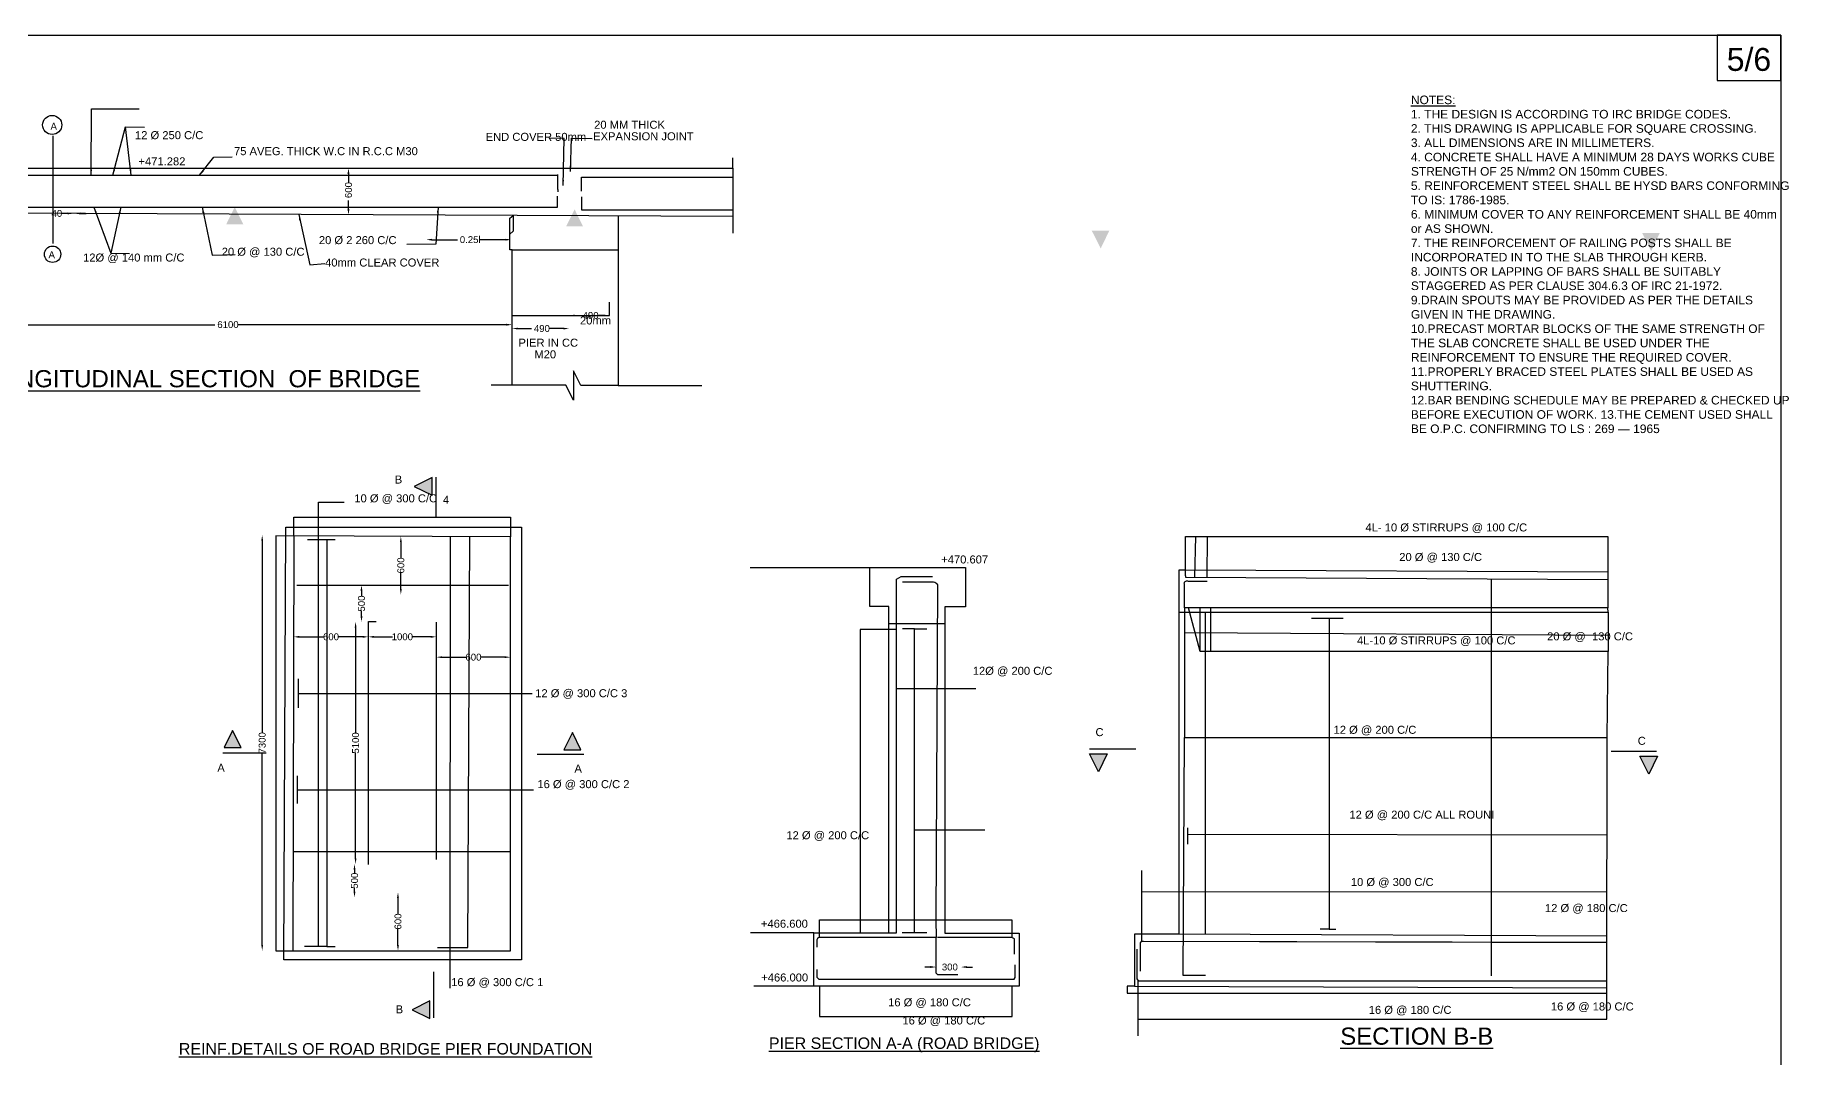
# Model space of a CAD drawing. Header units: millimetres. Extents: x 5124 to 10952890, y 2311 to 37152457.
# Drawn here: x 10937547 to 10952890, y 37143515 to 37152457 of the extents above; entities that cross this region are included whole.
import ezdxf

# ---------------------------------------------------------------- set-up
doc = ezdxf.new("R2010")
doc.units = ezdxf.units.MM
doc.header["$MEASUREMENT"] = 0
doc.layers.add('DIMENSION', color=7, linetype='Continuous')
doc.layers.add('DRAWING', color=7, linetype='Continuous')
doc.styles.get("Standard").update_dxf_attribs({"font": 'arial.ttf', "height": 60})
doc.dimstyles.get("Standard").update_dxf_attribs({"dimtxt": 60, "dimasz": 50, "dimexe": 0.18, "dimexo": 0.0625, "dimgap": 0.09, "dimtad": 0, "dimdec": 0, "dimzin": 0, "dimdsep": 46, "dimtxsty": 'Standard', "dimcen": 0.09, "dimse1": 1, "dimse2": 1, "dimadec": 0, "dimazin": 0, "dimtfac": 1, "dimtdec": 0, "dimtofl": 0, "dimtmove": 0, "dimatfit": 3, "dimfxl": 0, "dimtolj": 1, "dimtzin": 0, "dimarcsym": 0})

# ---------------------------------------------------------------- blocks, each defined once
blk = doc.blocks.new('*D68')
at = {"layer": 'Defpoints', "color": 0, "transparency": 16777216}
for p in [(10945430, 37144306), (10945647, 37144309), (10945647, 37144306)]:
    blk.add_point(p, dxfattribs=at)
at = {"layer": 'DRAWING', "color": 0, "lineweight": -2, "transparency": 16777216}
for p, q in [((10945380, 37144309), (10945330, 37144309)), ((10945697, 37144309), (10945747, 37144309))]:
    blk.add_line(p, q, dxfattribs=at)
at = {"layer": 'DRAWING', "color": 0, "transparency": 16777216}
for points in [[(10945380, 37144318), (10945380, 37144301), (10945430, 37144309)], [(10945697, 37144318), (10945697, 37144301), (10945647, 37144309)]]:
    blk.add_solid(points, dxfattribs=at)
at = {"layer": 'DRAWING', "color": 0, "transparency": 16777216, "insert": (10945538, 37144309), "char_height": 60, "attachment_point": 5}
blk.add_mtext('\\A1; 300', dxfattribs=at)
blk = doc.blocks.new('*D84')
at = {"layer": 'Defpoints', "color": 0, "transparency": 16777216}
for p in [(10936726, 37150034), (10941720, 37150005), (10941720, 37149925)]:
    blk.add_point(p, dxfattribs=at)
at = {"layer": 'DRAWING', "color": 0, "lineweight": -2, "transparency": 16777216}
for p, q in [((10936776, 37149925), (10939120, 37149925)), ((10941670, 37149925), (10939326, 37149925))]:
    blk.add_line(p, q, dxfattribs=at)
at = {"layer": 'DRAWING', "color": 0, "transparency": 16777216}
for points in [[(10936776, 37149933), (10936776, 37149916), (10936726, 37149925)], [(10941670, 37149933), (10941670, 37149916), (10941720, 37149925)]]:
    blk.add_solid(points, dxfattribs=at)
at = {"layer": 'DRAWING', "color": 0, "transparency": 16777216, "insert": (10939223, 37149925), "char_height": 60, "attachment_point": 5}
blk.add_mtext('\\A1; 6100', dxfattribs=at)
blk = doc.blocks.new('*D85')
at = {"layer": 'Defpoints', "color": 0, "transparency": 16777216}
for p in [(10941720, 37150005), (10942218, 37150005), (10942218, 37149891)]:
    blk.add_point(p, dxfattribs=at)
at = {"layer": 'DRAWING', "color": 0, "lineweight": -2, "transparency": 16777216}
for p, q in [((10941770, 37149891), (10941889, 37149891)), ((10942168, 37149891), (10942048, 37149891))]:
    blk.add_line(p, q, dxfattribs=at)
at = {"layer": 'DRAWING', "color": 0, "transparency": 16777216}
for points in [[(10941770, 37149899), (10941770, 37149883), (10941720, 37149891)], [(10942168, 37149899), (10942168, 37149883), (10942218, 37149891)]]:
    blk.add_solid(points, dxfattribs=at)
at = {"layer": 'DRAWING', "color": 0, "transparency": 16777216, "insert": (10941969, 37149891), "char_height": 60, "attachment_point": 5}
blk.add_mtext('\\A1; 490', dxfattribs=at)
blk = doc.blocks.new('*D86')
at = {"layer": 'Defpoints', "color": 0, "transparency": 16777216}
for p in [(10942218, 37150005), (10942572, 37150005), (10942572, 37150005)]:
    blk.add_point(p, dxfattribs=at)
at = {"layer": 'DRAWING', "color": 0, "lineweight": -2, "transparency": 16777216}
for p, q in [((10942268, 37150005), (10942315, 37150005)), ((10942522, 37150005), (10942474, 37150005))]:
    blk.add_line(p, q, dxfattribs=at)
at = {"layer": 'DRAWING', "color": 0, "transparency": 16777216}
for points in [[(10942268, 37150013), (10942268, 37149997), (10942218, 37150005)], [(10942522, 37150013), (10942522, 37149997), (10942572, 37150005)]]:
    blk.add_solid(points, dxfattribs=at)
at = {"layer": 'DRAWING', "color": 0, "transparency": 16777216, "insert": (10942395, 37150005), "char_height": 60, "attachment_point": 5}
blk.add_mtext('\\A1; 490', dxfattribs=at)
blk = doc.blocks.new('*D87')
at = {"layer": 'Defpoints', "color": 0, "transparency": 16777216}
for p in [(10940969, 37150748), (10941714, 37150729), (10941714, 37150668)]:
    blk.add_point(p, dxfattribs=at)
at = {"layer": 'DRAWING', "color": 0, "lineweight": -2, "transparency": 16777216}
for p, q in [((10941019, 37150668), (10941242, 37150668)), ((10941664, 37150668), (10941441, 37150668))]:
    blk.add_line(p, q, dxfattribs=at)
at = {"layer": 'DRAWING', "color": 0, "transparency": 16777216}
for points in [[(10941019, 37150676), (10941019, 37150660), (10940969, 37150668)], [(10941664, 37150676), (10941664, 37150660), (10941714, 37150668)]]:
    blk.add_solid(points, dxfattribs=at)
at = {"layer": 'DRAWING', "color": 0, "transparency": 16777216, "insert": (10941342, 37150668), "char_height": 60, "attachment_point": 5}
blk.add_mtext('\\A1; 0.25l', dxfattribs=at)
blk = doc.blocks.new('*D88')
at = {"layer": 'Defpoints', "color": 0, "transparency": 16777216}
for p in [(10940229, 37151293), (10940289, 37151293), (10940189, 37150886)]:
    blk.add_point(p, dxfattribs=at)
at = {"layer": 'DRAWING', "color": 0, "lineweight": -2, "transparency": 16777216}
for p, q in [((10940289, 37151243), (10940289, 37151169)), ((10940289, 37150936), (10940289, 37151010))]:
    blk.add_line(p, q, dxfattribs=at)
at = {"layer": 'DRAWING', "color": 0, "transparency": 16777216}
for points in [[(10940280, 37151243), (10940297, 37151243), (10940289, 37151293)], [(10940280, 37150936), (10940297, 37150936), (10940289, 37150886)]]:
    blk.add_solid(points, dxfattribs=at)
at = {"layer": 'DRAWING', "color": 0, "transparency": 16777216, "insert": (10940289, 37151090), "char_height": 60, "attachment_point": 5, "rotation": 90}
blk.add_mtext('\\A1; 600', dxfattribs=at)
blk = doc.blocks.new('*D90')
at = {"layer": 'Defpoints', "color": 0, "transparency": 16777216}
for p in [(10937882, 37150952), (10937882, 37150897), (10937893, 37150897)]:
    blk.add_point(p, dxfattribs=at)
at = {"layer": 'DRAWING', "color": 0, "lineweight": -2, "transparency": 16777216}
for p, q in [((10937832, 37150897), (10937782, 37150897)), ((10937943, 37150897), (10937993, 37150897))]:
    blk.add_line(p, q, dxfattribs=at)
at = {"layer": 'DRAWING', "color": 0, "transparency": 16777216}
for points in [[(10937832, 37150906), (10937832, 37150889), (10937882, 37150897)], [(10937943, 37150906), (10937943, 37150889), (10937893, 37150897)]]:
    blk.add_solid(points, dxfattribs=at)
at = {"layer": 'DRAWING', "color": 0, "transparency": 16777216, "insert": (10937726, 37150897), "char_height": 60, "attachment_point": 5}
blk.add_mtext('\\A1; 40', dxfattribs=at)
blk = doc.blocks.new('*D91')
at = {"layer": 'Defpoints', "color": 0, "transparency": 16777216}
for p in [(10939809, 37147196), (10939809, 37147196), (10940463, 37147194)]:
    blk.add_point(p, dxfattribs=at)
at = {"layer": 'DIMENSION', "color": 0, "lineweight": -2, "transparency": 16777216}
for p, q in [((10939859, 37147196), (10940070, 37147196)), ((10940413, 37147196), (10940203, 37147196))]:
    blk.add_line(p, q, dxfattribs=at)
at = {"layer": 'DIMENSION', "color": 0, "transparency": 16777216}
for points in [[(10939859, 37147204), (10939859, 37147187), (10939809, 37147196)], [(10940413, 37147204), (10940413, 37147187), (10940463, 37147196)]]:
    blk.add_solid(points, dxfattribs=at)
at = {"layer": 'DIMENSION', "color": 0, "transparency": 16777216, "insert": (10940136, 37147196), "char_height": 60, "attachment_point": 5}
blk.add_mtext('\\A1;600', dxfattribs=at)
blk = doc.blocks.new('*D92')
at = {"layer": 'Defpoints', "color": 0, "transparency": 16777216}
for p in [(10940463, 37147196), (10941057, 37147196), (10941057, 37147196)]:
    blk.add_point(p, dxfattribs=at)
at = {"layer": 'DIMENSION', "color": 0, "lineweight": -2, "transparency": 16777216}
for p, q in [((10940513, 37147196), (10940673, 37147196)), ((10941007, 37147196), (10940847, 37147196))]:
    blk.add_line(p, q, dxfattribs=at)
at = {"layer": 'DIMENSION', "color": 0, "transparency": 16777216}
for points in [[(10940513, 37147204), (10940513, 37147187), (10940463, 37147196)], [(10941007, 37147204), (10941007, 37147187), (10941057, 37147196)]]:
    blk.add_solid(points, dxfattribs=at)
at = {"layer": 'DIMENSION', "color": 0, "transparency": 16777216, "insert": (10940760, 37147196), "char_height": 60, "attachment_point": 5}
blk.add_mtext('\\A1;1000', dxfattribs=at)
blk = doc.blocks.new('*D93')
at = {"layer": 'Defpoints', "color": 0, "transparency": 16777216}
for p in [(10940403, 37147647), (10940406, 37147647), (10940406, 37147327)]:
    blk.add_point(p, dxfattribs=at)
at = {"layer": 'DIMENSION', "color": 0, "lineweight": -2, "transparency": 16777216}
for p, q in [((10940403, 37147597), (10940403, 37147554)), ((10940403, 37147377), (10940403, 37147421))]:
    blk.add_line(p, q, dxfattribs=at)
at = {"layer": 'DIMENSION', "color": 0, "transparency": 16777216}
for points in [[(10940394, 37147597), (10940411, 37147597), (10940403, 37147647)], [(10940394, 37147377), (10940411, 37147377), (10940403, 37147327)]]:
    blk.add_solid(points, dxfattribs=at)
at = {"layer": 'DIMENSION', "color": 0, "transparency": 16777216, "insert": (10940403, 37147487), "char_height": 60, "attachment_point": 5, "rotation": 90}
blk.add_mtext('\\A1;500', dxfattribs=at)
blk = doc.blocks.new('*D94')
at = {"layer": 'Defpoints', "color": 0, "transparency": 16777216}
for p in [(10940406, 37147327), (10940351, 37145209), (10940358, 37145209)]:
    blk.add_point(p, dxfattribs=at)
at = {"layer": 'DIMENSION', "color": 0, "lineweight": -2, "transparency": 16777216}
for p, q in [((10940351, 37147277), (10940351, 37146358)), ((10940351, 37145259), (10940351, 37146178))]:
    blk.add_line(p, q, dxfattribs=at)
at = {"layer": 'DIMENSION', "color": 0, "transparency": 16777216}
for points in [[(10940343, 37147277), (10940359, 37147277), (10940351, 37147327)], [(10940343, 37145259), (10940359, 37145259), (10940351, 37145209)]]:
    blk.add_solid(points, dxfattribs=at)
at = {"layer": 'DIMENSION', "color": 0, "transparency": 16777216, "insert": (10940351, 37146268), "char_height": 60, "attachment_point": 5, "rotation": 90}
blk.add_mtext('\\A1;5100', dxfattribs=at)
blk = doc.blocks.new('*D95')
at = {"layer": 'Defpoints', "color": 0, "transparency": 16777216}
for p in [(10940351, 37145209), (10940342, 37144919), (10940342, 37144919)]:
    blk.add_point(p, dxfattribs=at)
at = {"layer": 'DIMENSION', "color": 0, "lineweight": -2, "transparency": 16777216}
for p, q in [((10940342, 37145159), (10940342, 37145130)), ((10940342, 37144969), (10940342, 37144998))]:
    blk.add_line(p, q, dxfattribs=at)
at = {"layer": 'DIMENSION', "color": 0, "transparency": 16777216}
for points in [[(10940333, 37145159), (10940350, 37145159), (10940342, 37145209)], [(10940333, 37144969), (10940350, 37144969), (10940342, 37144919)]]:
    blk.add_solid(points, dxfattribs=at)
at = {"layer": 'DIMENSION', "color": 0, "transparency": 16777216, "insert": (10940342, 37145064), "char_height": 60, "attachment_point": 5, "rotation": 90}
blk.add_mtext('\\A1;500', dxfattribs=at)
blk = doc.blocks.new('*D96')
at = {"layer": 'Defpoints', "color": 0, "transparency": 16777216}
for p in [(10940747, 37144962), (10940722, 37144452), (10940747, 37144452)]:
    blk.add_point(p, dxfattribs=at)
at = {"layer": 'DIMENSION', "color": 0, "lineweight": -2, "transparency": 16777216}
for p, q in [((10940722, 37144912), (10940722, 37144773)), ((10940722, 37144502), (10940722, 37144641))]:
    blk.add_line(p, q, dxfattribs=at)
at = {"layer": 'DIMENSION', "color": 0, "transparency": 16777216}
for points in [[(10940713, 37144912), (10940730, 37144912), (10940722, 37144962)], [(10940713, 37144502), (10940730, 37144502), (10940722, 37144452)]]:
    blk.add_solid(points, dxfattribs=at)
at = {"layer": 'DIMENSION', "color": 0, "transparency": 16777216, "insert": (10940722, 37144707), "char_height": 60, "attachment_point": 5, "rotation": 90}
blk.add_mtext('\\A1;600', dxfattribs=at)
blk = doc.blocks.new('*D97')
at = {"layer": 'Defpoints', "color": 0, "transparency": 16777216}
for p in [(10941057, 37147018), (10941706, 37147018), (10941706, 37147018)]:
    blk.add_point(p, dxfattribs=at)
at = {"layer": 'DIMENSION', "color": 0, "lineweight": -2, "transparency": 16777216}
for p, q in [((10941107, 37147018), (10941315, 37147018)), ((10941656, 37147018), (10941448, 37147018))]:
    blk.add_line(p, q, dxfattribs=at)
at = {"layer": 'DIMENSION', "color": 0, "transparency": 16777216}
for points in [[(10941107, 37147026), (10941107, 37147010), (10941057, 37147018)], [(10941656, 37147026), (10941656, 37147010), (10941706, 37147018)]]:
    blk.add_solid(points, dxfattribs=at)
at = {"layer": 'DIMENSION', "color": 0, "transparency": 16777216, "insert": (10941382, 37147018), "char_height": 60, "attachment_point": 5}
blk.add_mtext('\\A1;600', dxfattribs=at)
blk = doc.blocks.new('*D98')
at = {"layer": 'Defpoints', "color": 0, "transparency": 16777216}
for p in [(10940747, 37148075), (10940747, 37148075), (10940745, 37147565)]:
    blk.add_point(p, dxfattribs=at)
at = {"layer": 'DIMENSION', "color": 0, "lineweight": -2, "transparency": 16777216}
for p, q in [((10940747, 37148025), (10940747, 37147886)), ((10940747, 37147615), (10940747, 37147753))]:
    blk.add_line(p, q, dxfattribs=at)
at = {"layer": 'DIMENSION', "color": 0, "transparency": 16777216}
for points in [[(10940739, 37148025), (10940755, 37148025), (10940747, 37148075)], [(10940739, 37147615), (10940755, 37147615), (10940747, 37147565)]]:
    blk.add_solid(points, dxfattribs=at)
at = {"layer": 'DIMENSION', "color": 0, "transparency": 16777216, "insert": (10940747, 37147820), "char_height": 60, "attachment_point": 5, "rotation": 90}
blk.add_mtext('\\A1;600', dxfattribs=at)
blk = doc.blocks.new('*D99')
at = {"layer": 'Defpoints', "color": 0, "transparency": 16777216}
for p in [(10939534, 37148086), (10939597, 37148086), (10939562, 37144452)]:
    blk.add_point(p, dxfattribs=at)
at = {"layer": 'DIMENSION', "color": 0, "lineweight": -2, "transparency": 16777216}
for p, q in [((10939534, 37148036), (10939534, 37146358)), ((10939534, 37144502), (10939534, 37146179))]:
    blk.add_line(p, q, dxfattribs=at)
at = {"layer": 'DIMENSION', "color": 0, "transparency": 16777216}
for points in [[(10939526, 37148036), (10939542, 37148036), (10939534, 37148086)], [(10939526, 37144502), (10939542, 37144502), (10939534, 37144452)]]:
    blk.add_solid(points, dxfattribs=at)
at = {"layer": 'DIMENSION', "color": 0, "transparency": 16777216, "insert": (10939534, 37146269), "char_height": 60, "attachment_point": 5, "rotation": 90}
blk.add_mtext('\\A1;7300', dxfattribs=at)

msp = doc.modelspace()

# ---------------------------------------------------------------- hatches: boundary and pattern name
at = {"layer": 'DIMENSION'}
h = msp.add_hatch(color=0, dxfattribs=at)
h.dxf.hatch_style = 1
h.paths.add_polyline_path([(10951760, 37150725.9), (10951605.5, 37150725.9), (10951684.4, 37150569.4)])
h.paths.add_polyline_path([(10946944.9, 37150747.8), (10946790.3, 37150747.8), (10946869.3, 37150591.3)])
h.paths.add_polyline_path([(10942266.8, 37150933.3), (10942192.1, 37150783.6), (10942341.3, 37150783.6)])
h.paths.add_polyline_path([(10939294.1, 37150951.5), (10939219.4, 37150801.8), (10939368.6, 37150801.8)])
h.paths.add_polyline_path([(10941021, 37148587.5), (10940864, 37148509.7), (10941021, 37148433.9)])
h = msp.add_hatch(color=0, dxfattribs=at)
h.dxf.hatch_style = 1
h.paths.add_polyline_path([(10951740.6, 37146151.7), (10951586, 37146151.7), (10951665, 37145995.2)])
h.paths.add_polyline_path([(10946925.4, 37146173.6), (10946770.9, 37146173.6), (10946849.9, 37146017.1)])
h.paths.add_polyline_path([(10942247.3, 37146359), (10942172.7, 37146209.3), (10942321.9, 37146209.3)])
h.paths.add_polyline_path([(10939274.6, 37146377.3), (10939200, 37146227.6), (10939349.2, 37146227.6)])
h.paths.add_polyline_path([(10941001.6, 37144013.2), (10940844.6, 37143935.4), (10941001.6, 37143859.6)])

# ---------------------------------------------------------------- linework, layer by layer
at = {"layer": 'DIMENSION', "color": 0}
for p, q in [((10944848.4, 37147462.1), (10944848.4, 37147801.2)), ((10945015.8, 37147462.1), (10944848.4, 37147462.1)), ((10945015.8, 37144607.4), (10945015.8, 37147462.1)), ((10945505.9, 37147310.7), (10945015.8, 37147310.7)), ((10945081.7, 37147259.6), (10944765, 37147259.6)), ((10944765, 37147259.6), (10944765, 37144607.4)), ((10945240.3, 37147264.5), (10945135.9, 37147264.5)), ((10945240.3, 37144612.1), (10945240.3, 37147264.5)), ((10945240.3, 37147264.5), (10945348.4, 37147264.5)), ((10945081.7, 37146744.7), (10945776.5, 37146744.7)), ((10945240.3, 37145509.6), (10945855.1, 37145509.6)), ((10944409.8, 37144567.2), (10944409.8, 37144722.1)), ((10944409.8, 37144722.1), (10944772.1, 37144722.1)), ((10944772.1, 37144722.1), (10945081.7, 37144722.1)), ((10945081.7, 37144722.1), (10946093, 37144722.1)), ((10946093, 37144722.1), (10946093, 37144567.3)), ((10944386.7, 37144536.3), (10944386.7, 37144481.6)), ((10945429.7, 37144567.2), (10945088.2, 37144567.2)), ((10945133.5, 37144612.1), (10945347.2, 37144612.1)), ((10945429.7, 37144255.7), (10945429.7, 37144567.2)), ((10946093, 37144567.3), (10945440.4, 37144567.3)), ((10946116.4, 37144554.8), (10946093, 37144567.3)), ((10946115.6, 37144543.6), (10946116.4, 37144554.8)), ((10946115.6, 37144422.9), (10946115.6, 37144543.6)), ((10944385.3, 37144286.3), (10944385.3, 37144221.2)), ((10944385.3, 37144221.2), (10944404.4, 37144202.1)), ((10945443.9, 37144240.3), (10945429.7, 37144255.7)), ((10945619.3, 37144240.3), (10945443.9, 37144240.3)), ((10946111.2, 37144202.1), (10946121, 37144216.5)), ((10946121, 37144216.5), (10946121, 37144329.8)), ((10944360.8, 37144143), (10943835.5, 37144143)), ((10944404.4, 37144202.1), (10944612.7, 37144202.1)), ((10944408.1, 37144143), (10944408.1, 37143877.2)), ((10944612.7, 37144202.1), (10946111.2, 37144202.1)), ((10946094.3, 37144143), (10945124.1, 37144143)), ((10946094.3, 37143877.2), (10946094.3, 37144143)), ((10944408.1, 37143877.2), (10946094.3, 37143877.2))]:
    msp.add_line(p, q, dxfattribs=at)
for points in [[(10952818.9, 37134941.3), (10927069.7, 37134941.3), (10927069.7, 37152456.5), (10952818.9, 37152456.5)], [(10952818.9, 37152455.8), (10952261.8, 37152455.8), (10952261.8, 37152058.6), (10952818.9, 37152058.6)]]:
    msp.add_lwpolyline(points, close=True, dxfattribs=at)
for points in [[(10937703.1, 37151575.3), (10937703.1, 37150634.3)], [(10936726.3, 37149429.5), (10936726.3, 37150903), (10936209.5, 37150903), (10936209.5, 37151293.3), (10937217, 37151293.3), (10943651.7, 37151293.3), (10943651.7, 37151384.3)], [(10943651.7, 37151293.3), (10943651.7, 37151202.8), (10943651.7, 37150927.1), (10942329.2, 37150927.1), (10942329.2, 37151042.5)], [(10936365.2, 37151084.5), (10936365.2, 37151231.3), (10937808.5, 37151231.3), (10938967.8, 37151231.3), (10940225.5, 37151231.3), (10942119.2, 37151231.3)], [(10942119.2, 37151106.1), (10942119.2, 37151214.7), (10942119.2, 37151238.8)], [(10942328.2, 37151091), (10942328.2, 37151213.5), (10943651.7, 37151213.5)], [(10936358, 37150952.4), (10942117.4, 37150952.4), (10942117.4, 37151049.5)], [(10942119.2, 37151106.1), (10942119.2, 37151087)], [(10943651.7, 37150869.7), (10936726.3, 37150903)], [(10941720, 37150578.2), (10941699.1, 37150578.2), (10941699.1, 37150854.7), (10941729.9, 37150878.9), (10941729.9, 37150742.1), (10941699.1, 37150716.4)], [(10942649.3, 37150874.5), (10942649.3, 37149393.2), (10943378.7, 37149393.2)], [(10943651.7, 37150927.1), (10943651.7, 37150725.9)], [(10941720, 37150004.9), (10941720, 37150578.2), (10942649.3, 37150578.2)], [(10941720, 37149396.6), (10941720, 37150004.9), (10942217.5, 37150004.9), (10942572.1, 37150004.9), (10942572.1, 37150123.1)], [(10942649.3, 37149393.2), (10942322.6, 37149393.2), (10942258.6, 37149521.6), (10942258.6, 37149265.8), (10942189.8, 37149396.6), (10941537, 37149396.6)], [(10941021, 37148433.9), (10941021, 37148587.5), (10940864, 37148509.7), (10941021, 37148433.9)], [(10941051.9, 37148592.7), (10941051.9, 37148242.9)], [(10940026.4, 37144488.7), (10940026.4, 37148374), (10940251.9, 37148374)], [(10939811.9, 37148079.2), (10939811.9, 37148242.9), (10941706.3, 37148242.9), (10941705.5, 37148070.2)], [(10939652, 37148080), (10939652, 37144451.5), (10941706.3, 37144451.5), (10941706.3, 37148070.2), (10939652, 37148080)], [(10939739.9, 37148155.5), (10941801.1, 37148155.5), (10941801.1, 37144370.8), (10939722.6, 37144370.8), (10939739.9, 37148155.5)], [(10939811.9, 37148079.2), (10939800.9, 37144451.5)], [(10940098.5, 37148047.4), (10940098.5, 37144488.7), (10939904.4, 37144488.7)], [(10939931.7, 37148047.4), (10940173.3, 37148047.4)], [(10941067.7, 37144480.1), (10941333.8, 37144480.1), (10941350.9, 37148071.9)], [(10941179.4, 37144125.4), (10941182.7, 37148072.7)], [(10947692.9, 37147717.4), (10947701.3, 37148071.9)], [(10947799.8, 37148071.9), (10947797.8, 37147716.8)], [(10943801.6, 37147801.2), (10945685.9, 37147801.2), (10945685.9, 37147459.4), (10945505.9, 37147459.4), (10945505.9, 37144606.6), (10946154.5, 37144606.6), (10946154.5, 37144143), (10944360.8, 37144143), (10944360.8, 37144607.4), (10943804.7, 37144607.4)], [(10951306.4, 37147761.4), (10947612, 37147778.7), (10947553.6, 37147778.7), (10947553.6, 37147412.1), (10951309.5, 37147412.1), (10951306.4, 37147450.9)], [(10939837.3, 37147647.5), (10941689.8, 37147647.5)], [(10944360.8, 37144607.4), (10945081.7, 37144607.4), (10945081.7, 37146589.4), (10945081.7, 37147700.5), (10945122.7, 37147724.1), (10945398.3, 37147724.1)], [(10947612, 37147728.2), (10947612, 37147717.8), (10951306.4, 37147697)], [(10947635, 37147683.7), (10947801.8, 37147683.7)], [(10950283.8, 37147702.8), (10950283.8, 37144231.4)], [(10947602.1, 37147450.9), (10947602.1, 37146317.3), (10948860.5, 37146317.3), (10950270.6, 37146317.3), (10951300.5, 37146317.3), (10951309.5, 37147068.9)], [(10947740.2, 37147068.9), (10947636.6, 37147450.9)], [(10951309.5, 37147412.1), (10951309.5, 37147068.9), (10947740.2, 37147068.9), (10947740.2, 37147450.9)], [(10947830.7, 37147450.9), (10947830.7, 37147068.9)], [(10940463, 37145205.5), (10940463, 37147331.3), (10940529.6, 37147331.3)], [(10941057.2, 37147324.6), (10941057.2, 37145250.1)], [(10947553.6, 37147412.1), (10947553.6, 37144597.7), (10947163.9, 37144597.7), (10947163.9, 37144142), (10947101.6, 37144142), (10947101.6, 37144080.7), (10951297.9, 37144080.7), (10951297.9, 37144127.1), (10951297.9, 37144184.8), (10951300.5, 37146317.3)], [(10947786.7, 37144596.6), (10947786.7, 37147412.1)], [(10948711.8, 37147360.1), (10948990.4, 37147360.1)], [(10948867.5, 37147360.1), (10948867.5, 37144638.9), (10948925.2, 37144638.9)], [(10951309.5, 37147206.5), (10947602.1, 37147231.8)], [(10939847.4, 37146827.3), (10939847.4, 37146575.7)], [(10939847.4, 37146701.5), (10941896.7, 37146701.5)], [(10939200, 37146227.6), (10939349.2, 37146227.6), (10939274.6, 37146377.3), (10939200, 37146227.6)], [(10942172.7, 37146209.3), (10942321.9, 37146209.3), (10942247.3, 37146359), (10942172.7, 37146209.3)], [(10946771, 37146215.6), (10947177.4, 37146215.6)], [(10947785.3, 37144235), (10947591.6, 37144235), (10947602.1, 37146317.3)], [(10939188.7, 37146181.8), (10939570.2, 37146181.8)], [(10941938.4, 37146169.6), (10942347.5, 37146169.6)], [(10946770.9, 37146173.6), (10946925.4, 37146173.6), (10946849.9, 37146017.1), (10946770.9, 37146173.6)], [(10951333.4, 37146196.3), (10951732, 37146196.3)], [(10951586, 37146151.7), (10951740.6, 37146151.7), (10951665, 37145995.2), (10951586, 37146151.7)], [(10939839.3, 37145979.3), (10939839.3, 37145738)], [(10939839.3, 37145858.6), (10941906.2, 37145858.6)], [(10947628.1, 37145524.8), (10947628.1, 37145383.7)], [(10947628.1, 37145470.7), (10951299.5, 37145466.1)], [(10939803.5, 37145319.3), (10941706.3, 37145319.3)], [(10951298.3, 37144522.7), (10947228, 37144533), (10947228, 37145153.1)], [(10947228, 37144970.9), (10951298.9, 37144965.9)], [(10951298.4, 37144579.2), (10947553.6, 37144597.7)], [(10948867.5, 37144638.9), (10948787.7, 37144638.9)], [(10940098.5, 37144488.7), (10940173.4, 37144488.7)], [(10951297.9, 37144184.8), (10947201.8, 37144184.8), (10947188.6, 37144206.4), (10947188.6, 37144464.7)], [(10941034.4, 37143863.7), (10941034.4, 37144267.6)], [(10947163.9, 37144142), (10947163.9, 37144142), (10951297.9, 37144127.1)], [(10947195.2, 37144195.6), (10947195.2, 37143708.3)], [(10947195.2, 37143854.4), (10951296, 37143854.4), (10951296, 37144080.7)], [(10941001.6, 37143859.6), (10941001.6, 37144013.2), (10940844.6, 37143935.4), (10941001.6, 37143859.6)]]:
    msp.add_lwpolyline(points, dxfattribs=at)
for points in [[(10947612, 37147728.2), (10947612, 37148071.9), (10951306.4, 37148071.9), (10951306.4, 37147450.9), (10947602.1, 37147450.9), (10947602.1, 37147652.2, -0.6702209), (10947635, 37147683.7, 1)], [(10945133.9, 37147675.8), (10945406.8, 37147675.8, -0.3449103), (10945440.4, 37147649.5), (10945426.7, 37144722.1), (10945429.7, 37144567.2), (10944409.8, 37144567.2, 0.4754332), (10944386.7, 37144536.3, 1)], [(10947216.1, 37144272.5), (10947216.1, 37144522.2, -0.3525411), (10947244, 37144534.1), (10951298.3, 37144522.7)]]:
    msp.add_lwpolyline(points, format="xyb", dxfattribs=at)
for centre, radius in [((10937697.1, 37151670.9), 83.6), ((10937700.1, 37150540.9), 71.7)]:
    msp.add_circle(centre, radius, dxfattribs=at)

# ---------------------------------------------------------------- texts
for s, height, p in [('5/6', 200, (10952345.9, 37152143.7)), ('A', 60, (10937682.4, 37151630)), ('A', 60, (10937664.9, 37150506.3))]:
    msp.add_text(s, height=height, dxfattribs=at).set_placement(p)
at = {"layer": 'DIMENSION', "color": 0, "insert": (10949582.7, 37151927.8), "char_height": 75, "width": 3313.498, "attachment_point": 1}
msp.add_mtext('{\\LNOTES: \\P}1. THE DESIGN IS ACCORDING TO IRC BRIDGE CODES. \\P2. THIS DRAWING IS APPLICABLE FOR SQUARE CROSSING. \\P3. ALL DIMENSIONS ARE IN MILLIMETERS. \\P4. CONCRETE SHALL HAVE A MINIMUM 28 DAYS WORKS CUBE STRENGTH OF 25 N/mm2 ON 150mm CUBES. \\P5. REINFORCEMENT STEEL SHALL BE HYSD BARS CONFORMING TO IS: 1786-1985. \\P6. MINIMUM COVER TO ANY REINFORCEMENT SHALL BE 40mm or AS SHOWN. \\P7. THE REINFORCEMENT OF RAILING POSTS SHALL BE INCORPORATED IN TO THE SLAB THROUGH KERB. \\P8. JOINTS OR LAPPING OF BARS SHALL BE SUITABLY STAGGERED AS PER CLAUSE 304.6.3 OF IRC 21-1972. \\P9.DRAIN SPOUTS MAY BE PROVIDED AS PER THE DETAILS GIVEN IN THE DRAWING. \\P10.PRECAST MORTAR BLOCKS OF THE SAME STRENGTH OF THE SLAB CONCRETE SHALL BE USED UNDER THE REINFORCEMENT TO ENSURE THE REQUIRED COVER. \\P11.PROPERLY BRACED STEEL PLATES SHALL BE USED AS SHUTTERING. \\P12.BAR BENDING SCHEDULE MAY BE PREPARED & CHECKED UP BEFORE EXECUTION OF WORK. 13.THE CEMENT USED SHALL BE O.P.C. CONFIRMING TO LS : 269 — 1965 ', dxfattribs=at)
at = {"layer": 'DRAWING', "color": 0}
for s, height, p in [('12 Ø 250 C/C', 70, (10938421.1, 37151546.7)), ('END COVER 50mm', 70, (10941488.4, 37151531.9)), ('EXPANSION JOINT', 70, (10942428.9, 37151536.9)), ('20 MM THICK', 70, (10942437.9, 37151637.9)), ('75 AVEG. THICK W.C IN R.C.C M30', 70, (10939287.4, 37151406.8)), ('+471.282', 70, (10938451.7, 37151317.7)), ('20 Ø 2 260 C/C', 70, (10940029.8, 37150629.1)), ('12Ø @ 140 mm C/C', 70, (10937967.2, 37150476.8)), ('20 Ø @ 130 C/C', 70, (10939180.1, 37150527.6)), ('40mm CLEAR COVER', 70, (10940084.3, 37150433.3)), ('20mm', 70, (10942313.9, 37149927)), ('PIER IN CC', 70, (10941775.9, 37149732.4)), ('M20', 70, (10941915, 37149630.5)), ('%%ULONGITUDINAL SECTION  OF BRIDGE', 150, (10937109.6, 37149377.5)), ('B', 70, (10940693.9, 37148536)), ('10 Ø @ 300 C/C ', 70, (10940340.1, 37148371.7)), ('4', 70, (10941114.9, 37148359.3)), ('4L- 10 Ø STIRRUPS @ 100 C/C', 70, (10949185.5, 37148117.5)), ('+470.607', 70, (10945473.9, 37147837.4)), ('20 Ø @ 130 C/C', 70, (10949480.9, 37147858.8)), ('4L-10 Ø STIRRUPS @ 100 C/C', 70, (10949111.1, 37147129.8)), (' 20 Ø @  130 C/C', 70, (10950747.2, 37147165.1)), ('12Ø @ 200 C/C', 70, (10945750.1, 37146863.8)), ('12 Ø @ 300 C/C 3', 70, (10941922.4, 37146668)), ('C', 70, (10946823.5, 37146327.8)), ('12 Ø @ 200 C/C ', 70, (10948906.1, 37146348.2)), ('C', 70, (10951567.1, 37146251.9)), ('A', 70, (10939141.6, 37146016)), ('A', 70, (10942265.4, 37146009.6)), ('16 Ø @ 300 C/C 2', 70, (10941941.3, 37145873.1)), ('12 Ø @ 200 C/C ALL ROUNI', 70, (10949044.9, 37145606.3)), ('12 Ø @ 200 C/C', 70, (10944119.5, 37145426.3)), ('10 Ø @ 300 C/C', 70, (10949057.4, 37145017.3)), ('12 Ø @ 180 C/C', 70, (10950755.5, 37144789.7)), ('+466.600', 70, (10943897.1, 37144652.9)), ('16 Ø @ 300 C/C 1', 70, (10941187.4, 37144142)), ('+466.000', 70, (10943899.4, 37144182.7)), ('B', 70, (10940701.7, 37143904.6)), ('16 Ø @ 180 C/C', 70, (10945009.6, 37143965.6)), ('16 Ø @ 180 C/C', 70, (10949213.9, 37143899.6)), ('16 Ø @ 180 C/C', 70, (10950807.5, 37143929.4)), ('16 Ø @ 180 C/C', 70, (10945134.4, 37143806.9)), ('%%USECTION B-B', 150, (10948964.8, 37143630)), ('%%UREINF.DETAILS OF ROAD BRIDGE PIER FOUNDATION', 100, (10938804.9, 37143544.5)), ('%%UPIER SECTION A-A (ROAD BRIDGE)', 100, (10943966.8, 37143593.5))]:
    msp.add_text(s, height=height, dxfattribs=at).set_placement(p)

# ---------------------------------------------------------------- dimensions: what is measured, and where the dimension line sits
at = {"layer": 'DIMENSION', "color": 0}
for base, p1, p2, text, picture, middle in [((10939533.9, 37148085.7), (10939561.8, 37144451.5), (10939596.6, 37148085.7), '7300', '*D99', (10939533.9, 37146268.6)), ((10940747, 37148074.8), (10940744.6, 37147564.9), (10940747, 37148074.8), '600', '*D98', (10940747, 37147819.9)), ((10940402.6, 37147647.5), (10940405.5, 37147327.4), (10940405.5, 37147647.5), '500', '*D93', (10940402.6, 37147487.5)), ((10940350.9, 37145208.6), (10940405.5, 37147327.4), (10940358.1, 37145208.6), '5100', '*D94', (10940350.9, 37146268)), ((10940341.8, 37144919), (10940350.9, 37145208.6), (10940341.8, 37144919), '500', '*D95', (10940341.8, 37145063.8)), ((10940721.7, 37144451.5), (10940746.8, 37144962.4), (10940746.8, 37144451.5), '600', '*D96', (10940721.7, 37144707))]:
    dim = msp.add_linear_dim(base=base, p1=p1, p2=p2, angle=90, text=text, dimstyle='Standard', dxfattribs=at)
    dim.commit()
    dim.dimension.update_dxf_attribs({"geometry": picture, "text_midpoint": middle})
for base, p1, p2, text, picture, middle in [((10939809.2, 37147195.8), (10940463, 37147193.8), (10939809.2, 37147195.8), '600', '*D91', (10940136.1, 37147195.8)), ((10941057.2, 37147195.8), (10940463, 37147195.8), (10941057.2, 37147195.8), '1000', '*D92', (10940760.1, 37147195.8)), ((10941706.3, 37147017.9), (10941057.2, 37147017.9), (10941706.3, 37147017.9), '600', '*D97', (10941381.8, 37147017.9))]:
    dim = msp.add_linear_dim(base=base, p1=p1, p2=p2, text=text, dimstyle='Standard', dxfattribs=at)
    dim.commit()
    dim.dimension.update_dxf_attribs({"geometry": picture, "text_midpoint": middle})
at = {"layer": 'DRAWING', "color": 0}
dim = msp.add_linear_dim(base=(10940288.6, 37151293.3), p1=(10940189, 37150886.3), p2=(10940228.8, 37151293.3), angle=90, text=' 600', dimstyle='Standard', dxfattribs=at)
dim.commit()
dim.dimension.update_dxf_attribs({"geometry": '*D88', "text_midpoint": (10940288.6, 37151089.8)})
for base, p1, p2, text, picture, middle in [((10937882.5, 37150897.3), (10937892.5, 37150897.4), (10937882.5, 37150952.4), ' 40', '*D90', (10937726.1, 37150897.3)), ((10941714.5, 37150668.1), (10940969.2, 37150747.7), (10941714.5, 37150729.3), ' 0.25l', '*D87', (10941341.8, 37150668.1)), ((10942572.1, 37150004.9), (10942217.5, 37150004.9), (10942572.1, 37150004.9), ' 490', '*D86', (10942394.8, 37150004.9)), ((10941720, 37149924.7), (10936726.3, 37150033.7), (10941720, 37150004.9), ' 6100', '*D84', (10939223.1, 37149924.7)), ((10942217.5, 37149891.1), (10941720, 37150004.9), (10942217.5, 37150004.9), ' 490', '*D85', (10941968.7, 37149891.1)), ((10945647.1, 37144309.3), (10945429.7, 37144306), (10945647.1, 37144306), ' 300', '*D68', (10945538.4, 37144309.3))]:
    dim = msp.add_linear_dim(base=base, p1=p1, p2=p2, text=text, dimstyle='Standard', dxfattribs=at)
    dim.commit()
    dim.dimension.update_dxf_attribs({"geometry": picture, "text_midpoint": middle})

# ---------------------------------------------------------------- leaders
at = {"layer": 'DIMENSION', "color": 0}
msp.add_leader([(10942229.8, 37151264.8), (10942238.9, 37151556.5), (10942421, 37151553.1)], dimstyle='Standard', override={"dimgap": 0.09, "dimtad": 0}, dxfattribs=at)
at = {"layer": 'DRAWING', "color": 0}
for points in [[(10938037.2, 37151231.3), (10938041.1, 37151811.4), (10938457, 37151811.4)], [(10938227.3, 37151231.3), (10938336.9, 37151654), (10938504, 37151652.2)], [(10938388.1, 37151231.3), (10938336.9, 37151654)], [(10942165.8, 37151140.3), (10942175.5, 37151551.7), (10942043.6, 37151555.9)], [(10938986.2, 37151231.3), (10939109.9, 37151388.9), (10939272.2, 37151392)], [(10938062.6, 37150952.4), (10938209.7, 37150550.1)], [(10938298.5, 37150952.4), (10938209.7, 37150550.1), (10938373.5, 37150547.3)], [(10939009.6, 37150952.4), (10939095.6, 37150533.5), (10939298.2, 37150539)], [(10939853.8, 37150887.9), (10939950.9, 37150447.3), (10940081.3, 37150458.3)], [(10941072.4, 37150952.4), (10941053, 37150627.6), (10940800.4, 37150624.8)]]:
    msp.add_leader(points, dimstyle='Standard', override={"dimgap": 0.09, "dimtad": 0}, dxfattribs=at)

doc.saveas('drawing.dxf')
